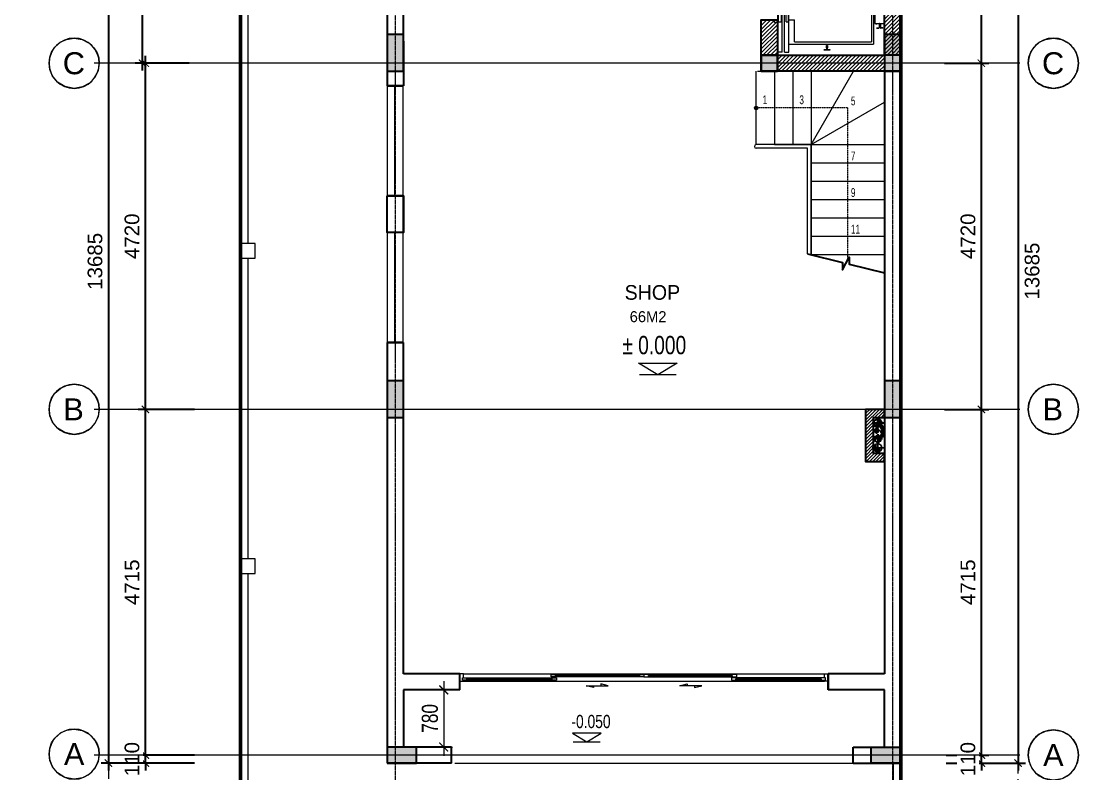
# Model space of a CAD drawing. Header units: millimetres. Extents: x -127141 to 682685, y -1234500 to 49778.
# Drawn here: x 233712 to 248367, y -190826 to -180571 of the extents above; entities that cross this region are included whole.
import ezdxf
from ezdxf.enums import TextEntityAlignment as Align

# ---------------------------------------------------------------- set-up
doc = ezdxf.new("R2010")
doc.units = ezdxf.units.MM
doc.header["$MEASUREMENT"] = 0
doc.set_wipeout_variables(frame=1)
for name, pattern in [('CENTER2', [1.125, 0.75, -0.125, 0.125, -0.125]), ('CONTINOUS', [0]), ('DASHDOT', [1, 0.5, -0.25, 0, -0.25]), ('DIVIDEX22', [1.25, 0.625, -0.25, 0, -0.125, 0, -0.25]), ('HIDDEN', [0.75, 0.5, -0.25]), ('HIDDEN2', [0.1875, 0.125, -0.0625]), ('PHANTOM2', [1.25, 0.625, -0.125, 0.125, -0.125, 0.125, -0.125]), ('PHANTOM3', [1.5, 0.625, -0.125, 0.125, -0.125, 0.125, -0.125, 0.125, -0.125])]:
    doc.linetypes.add(name, pattern=pattern)
for name, color, linetype, lineweight in [('-CONCRETE', 1, 'Continuous', 35), ('-DOOR', 137, 'Continuous', 9), ('-HATCH', 8, 'Continuous', 5), ('-KH', 143, 'Continuous', 13), ('-LINE1', 7, 'Continuous', 18), ('-LINE2', 252, 'Continuous', 9), ('-TEXT', 7, 'Continuous', 15), ('-WALL', 4, 'Continuous', 35), ('A-COT VACH', 2, 'Continuous', 35), ('A-DIM', 251, 'Continuous', 15), ('A-HATCH', 251, 'Continuous', 5), ('A-KY HIEU', 34, 'Continuous', 20), ('A-NET THAY', 125, 'Continuous', 18), ('A-TRUC', 251, 'DASHDOT', 5), ('A-TUONG', 7, 'Continuous', 35), ('EC-Thiet bi', 8, 'Continuous', 25), ('N1.1-CN', 4, 'CONTINOUS', 35), ('N1.3-TN', 6, 'CENTER2', 35), ('N1.4-TP', 4, 'PHANTOM2', 35), ('N1.5-TH', 2, 'PHANTOM3', 30), ('N1.6-NM', 3, 'DIVIDEX22', 30), ('N4--1-OTHER1', 143, 'CONTINOUS', 15), ('N4-OTHER1', 143, 'CONTINOUS', 15), ('TEXT25', 2, 'Continuous', 13)]:
    doc.layers.add(name, color=color, linetype=linetype, lineweight=lineweight)
doc.layers.add('-RANH GIOI LO DAT', color=12, linetype='Continuous')
doc.layers.add('12. NET DIM', color=252, linetype='Continuous')
doc.layers.add('LUOI GIONG', color=160, linetype='Continuous', plot=False)
doc.styles.add('1', font='arial.ttf')
doc.styles.add('A1-arial', font='arial.ttf', dxfattribs={"width": 0.8})
doc.styles.add('AVANH', font='', dxfattribs={"width": 0.8})
doc.styles.get("Standard").update_dxf_attribs({"font": 'arial.ttf'})
doc.styles.add('SVN_AVO_thuong', font='')
doc.styles.add('T1', font='', dxfattribs={"height": 200})
doc.styles.get('AVANH').set_extended_font_data('.VnAvantH')
doc.styles.get('SVN_AVO_thuong').set_extended_font_data('SVN-Avo')
doc.styles.get('T1').set_extended_font_data('VNgeometric Light')
doc.dimstyles.new('C_100A3', dxfattribs={"dimscale": 100, "dimtxt": 2.2, "dimasz": 1.2, "dimexe": 1.2, "dimexo": 0, "dimgap": 0.75, "dimtad": 1, "dimdec": 0, "dimzin": 0, "dimdsep": 46, "dimtxsty": 'AVANH', "dimblk": 'ARCHTICK', "dimcen": 0, "dimdle": 1.2, "dimclrd": 256, "dimclre": 256, "dimclrt": 7, "dimadec": 0, "dimazin": 0, "dimtfac": 0.0001, "dimtdec": 0, "dimtix": 1, "dimtmove": 2, "dimatfit": 3, "dimfxl": 1.8, "dimtolj": 1, "dimtzin": 0, "dimarcsym": 0})
doc.dimstyles.new('DIM_LAYOUT A2-A3', dxfattribs={"dimscale": 0, "dimtxt": 2, "dimasz": 1, "dimexe": 1, "dimexo": 0, "dimgap": 0.8, "dimtad": 1, "dimdec": 0, "dimlfac": -1, "dimzin": 0, "dimdsep": 46, "dimtxsty": 'Standard', "dimblk": 'ARCHTICK', "dimcen": 1, "dimdle": 1, "dimclrd": 256, "dimclre": 256, "dimclrt": 7, "dimadec": 0, "dimazin": 0, "dimtfac": 1, "dimtdec": 0, "dimtix": 1, "dimtofl": 0, "dimtmove": 2, "dimatfit": 3, "dimldrblk": 'ARCHTICK', "dimfxl": 1, "dimtfill": 1, "dimtolj": 1, "dimtzin": 0, "dimarcsym": 0})

# ---------------------------------------------------------------- blocks, each defined once
blk = doc.blocks.new('X-5M-DH-2-CORE$0$A$C75E80C28')
at = {"layer": '-LINE2', "linetype": 'Continuous', "ltscale": 2}
for p, q in [((-557, -112), (-560, -112)), ((-510, -22), (-510, -51)), ((-507, -22), (-510, -22)), ((-510, -109), (-510, -79)), ((-507, -22), (-507, -51)), ((-507, -109), (-507, -79)), ((-456, -57), (-501, -57)), ((-456, -60), (-501, -60)), ((-456, -70), (-501, -70)), ((-456, -73), (-501, -73)), ((-453, -63), (-453, -67)), ((-450, -63), (-450, -67)), ((450, -63), (450, -67)), ((453, -63), (453, -67)), ((456, -57), (501, -57)), ((456, -60), (501, -60)), ((456, -70), (501, -70)), ((456, -73), (501, -73)), ((457, -112), (460, -112)), ((507, -22), (510, -22)), ((507, -22), (507, -51)), ((507, -109), (507, -79)), ((510, -22), (510, -51)), ((510, -109), (510, -79)), ((-731, -149), (731, -149)), ((-731, -1305), (-731, -149)), ((-700, -179), (700, -179)), ((-700, -1225), (-700, -179)), ((700, -1225), (700, -179)), ((731, -1305), (731, -149)), ((840, -1305), (-840, -1305)), ((-840, -1365), (-840, -1305)), ((-700, -1225), (-400, -1225)), ((425, -1309), (-425, -1309)), ((-425, -1343), (-425, -1309)), ((-400, -1305), (-400, -1225)), ((0, -1309), (0, -1343)), ((700, -1225), (400, -1225)), ((400, -1305), (400, -1225)), ((425, -1343), (425, -1309)), ((840, -1365), (840, -1305)), ((840, -1365), (-840, -1365)), ((840, -1395), (-840, -1395)), ((-840, -1395), (-840, -1455)), ((-840, -1455), (-435, -1455)), ((-435, -1450), (-435, -1460)), ((-435, -1450), (-400, -1450)), ((-435, -1460), (-425, -1460)), ((-433, -1452), (-433, -1458)), ((-433, -1452), (-402, -1452)), ((-433, -1458), (-425, -1458)), ((430, -1406), (-430, -1406)), ((-430, -1406), (-430, -1446)), ((430, -1446), (-430, -1446)), ((425, -1343), (-425, -1343)), ((-425, -1458), (-425, -1460)), ((-402, -1452), (-402, -1498)), ((400, -1450), (-400, -1450)), ((-400, -1450), (-400, -1500)), ((0, -1406), (0, -1446)), ((400, -1450), (400, -1500)), ((435, -1450), (400, -1450)), ((402, -1452), (402, -1498)), ((433, -1452), (402, -1452)), ((433, -1458), (425, -1458)), ((425, -1458), (425, -1460)), ((435, -1460), (425, -1460)), ((430, -1406), (430, -1446)), ((433, -1452), (433, -1458)), ((435, -1450), (435, -1460)), ((840, -1455), (435, -1455)), ((840, -1395), (840, -1455)), ((-435, -1490), (-435, -1500)), ((-435, -1490), (-425, -1490)), ((-435, -1500), (-400, -1500)), ((-433, -1492), (-433, -1498)), ((-433, -1492), (-425, -1492)), ((-433, -1498), (-402, -1498)), ((-425, -1490), (-425, -1492)), ((435, -1500), (400, -1500)), ((433, -1498), (402, -1498)), ((425, -1490), (425, -1492)), ((435, -1490), (425, -1490)), ((433, -1492), (425, -1492)), ((433, -1492), (433, -1498)), ((435, -1490), (435, -1500))]:
    blk.add_line(p, q, dxfattribs=at)
for points in [[(-450, 0), (-450, -130), (450, -130), (450, 0)], [(-200, -29), (200, -29), (200, -101), (-200, -101)], [(-36, -584), (36, -584), (36, -984), (-36, -984)]]:
    blk.add_lwpolyline(points, close=True, dxfattribs=at)
for points in [[(-780, -789), (-751, -789, 0.414214), (-750, -788), (-750, -784), (-750, -780, 0.414214), (-751, -779), (-780, -779, -0.256978), (-784, -782), (-798, -782, -0.414214), (-801, -779), (-804, -749, 0.414214), (-807, -746), (-812, -746), (-812, -784), (-812, -821), (-807, -821, 0.414214), (-804, -818), (-801, -789, -0.414214), (-798, -786), (-784, -786, -0.256978), (-780, -789)], [(780, -789), (751, -789, -0.414214), (750, -788), (750, -784), (750, -780, -0.414214), (751, -779), (780, -779, 0.256978), (784, -782), (798, -782, 0.414214), (801, -779), (804, -749, -0.414214), (807, -746), (812, -746), (812, -784), (812, -821), (807, -821, -0.414214), (804, -818), (801, -789, 0.414214), (798, -786), (784, -786, 0.256978), (780, -789)]]:
    blk.add_lwpolyline(points, format="xyb", dxfattribs=at)
for centre, radius, start, end in [((-501, -51), 9.4, 180, 270), ((-501, -79), 9.4, 90, 180), ((-501, -51), 6.2, 180, 270), ((-501, -79), 6.2, 90, 180), ((-456, -63), 6.2, 0, 90), ((-456, -63), 3, 0, 90), ((-456, -67), 6.2, 270, 0), ((-456, -67), 3, 270, 0), ((456, -63), 6.2, 90, 180), ((456, -67), 6.2, 180, 270), ((456, -63), 3, 90, 180), ((456, -67), 3, 180, 270), ((501, -51), 6.2, 270, 0), ((501, -51), 9.4, 270, 0), ((501, -79), 9.4, 0, 90), ((501, -79), 6.2, 0, 90)]:
    blk.add_arc(centre, radius, start, end, dxfattribs=at)
blk = doc.blocks.new('A$C5C575821')
at = {"layer": '-CONCRETE'}
h = blk.add_hatch(color=256, dxfattribs=at)
h.dxf.hatch_style = 1
h.paths.add_polyline_path([(0, 220), (0, 0), (220, 0), (220, 220)])
blk.add_lwpolyline([(0, 0), (220, 0), (220, 220), (0, 220)], close=True, dxfattribs=at)
blk = doc.blocks.new('A$C3F71457E')
at = {"layer": 'A-HATCH'}
h = blk.add_hatch(dxfattribs=at)
h.set_pattern_fill('ANSI31', color=256, scale=300)
h.paths.add_polyline_path([(200, 380), (-20, 380), (-20, -98), (18, -98), (18, -67), (12, -67), (12, -75), (10, -75), (10, -65), (20, -65), (20, -100), (200, -100)])
h.paths.add_polyline_path([(-20, 600), (-1480, 600), (-1480, 380), (-20, 380)])
h.paths.add_polyline_path([(-1480, 380), (-1700, 380), (-1700, -1380), (-1480, -1380)])
h.paths.add_polyline_path([(-20, -1380), (-1480, -1380), (-1480, -1600), (-20, -1600)])
h.paths.add_polyline_path([(200, -900), (20, -900), (20, -935), (10, -935), (10, -925), (12, -925), (12, -933), (18, -933), (18, -902), (-20, -902), (-20, -1380), (-20, -1380), (200, -1380)])
at = {"layer": '-CONCRETE'}
blk.add_lwpolyline([(-20, -100), (-20, 380), (-1480, 380), (-1480, -1380), (-20, -1380), (-20, -900), (200, -900), (200, -1600), (-1700, -1600), (-1700, 600), (200, 600), (200, -100), (-20, -100)], dxfattribs=at)
at = {"layer": '-LINE1'}
blk.add_line((-20, -900), (-20, -100), dxfattribs=at)
at = {"layer": '-WALL'}
for p in [(-1700, 380), (-20, 380), (-1700, -1600), (-20, -1600)]:
    blk.add_blockref('A$C5C575821', p, dxfattribs=at)
at = {"color": 2, "rotation": 90}
blk.add_blockref('X-5M-DH-2-CORE$0$A$C75E80C28', (-1480, -500), dxfattribs=at)
blk = doc.blocks.new('*U711')
at = {"color": 8, "ltscale": 100}
for p, q in [((50, 100), (4969, 100)), ((50, 0), (4969, 0))]:
    blk.add_line(p, q, dxfattribs=at)
at = {"ltscale": 100}
for p, q in [((105, 45), (1245, 45)), ((1245, 10), (105, 10)), ((1315, 90), (2440, 90)), ((2440, 55), (1315, 55)), ((3704, 90), (2580, 90)), ((2580, 55), (3704, 55)), ((4914, 45), (3774, 45)), ((3774, 10), (4914, 10))]:
    blk.add_line(p, q, dxfattribs=at)
for points in [[(50, 100), (0, 100), (0, 0), (50, 0), (50, 10), (35, 10), (35, 45), (50, 45)], [(5019, 0), (4969, 0), (4969, 10), (4984, 10), (4984, 45), (4969, 45), (4969, 100), (5019, 100)]]:
    blk.add_lwpolyline(points, close=True)
for points in [[(105, 32), (95, 32), (95, 22), (105, 22), (105, 10), (35, 10), (35, 45), (105, 45)], [(1245, 90), (1315, 90), (1315, 77), (1305, 77), (1305, 67), (1315, 67), (1315, 55), (1245, 55)], [(1315, 10), (1245, 10), (1245, 22), (1255, 22), (1255, 32), (1245, 32), (1245, 45), (1315, 45)], [(2440, 67), (2450, 67), (2450, 77), (2440, 77), (2440, 90), (2510, 90), (2510, 55), (2440, 55)], [(2580, 67), (2570, 67), (2570, 77), (2580, 77), (2580, 90), (2510, 90), (2510, 55), (2580, 55)], [(3774, 90), (3704, 90), (3704, 77), (3714, 77), (3714, 67), (3704, 67), (3704, 55), (3774, 55)], [(3704, 10), (3774, 10), (3774, 22), (3764, 22), (3764, 32), (3774, 32), (3774, 45), (3704, 45)], [(4914, 32), (4924, 32), (4924, 22), (4914, 22), (4914, 10), (4984, 10), (4984, 45), (4914, 45)]]:
    blk.add_lwpolyline(points, close=True, dxfattribs=at)
at = {"color": 8, "ltscale": 100}
for points in [[(1255, 32), (1255, 22), (95, 22), (95, 32)], [(1305, 67), (1305, 77), (2450, 77), (2450, 67)], [(3714, 67), (3714, 77), (2570, 77), (2570, 67)], [(3764, 32), (3764, 22), (4924, 22), (4924, 32)]]:
    blk.add_lwpolyline(points, close=True, dxfattribs=at)
for points in [[(1822, -65), (1822, -90), (1722, -65), (2022, -65), (1922, -40), (1922, -65)], [(3197, -65), (3197, -90), (3297, -65), (2997, -65), (3097, -40), (3097, -65)]]:
    blk.add_lwpolyline(points)
blk = doc.blocks.new('ARCHTICK')
at = {"color": 0, "linetype": 'ByBlock', "const_width": 0.15}
blk.add_lwpolyline([(-0.5, -0.5), (0.5, 0.5)], dxfattribs=at)
blk = doc.blocks.new('*D2181')
at = {"layer": '12. NET DIM', "lineweight": -2, "ltscale": 10, "transparency": 16777216}
for p, q in [((239468, -189565), (239468, -190585)), ((239293, -189685), (239588, -189685)), ((239237, -190465), (239588, -190465))]:
    blk.add_line(p, q, dxfattribs=at)
at = {"layer": 'Defpoints', "color": 0, "ltscale": 10, "transparency": 16777216}
for p in [(239293, -189685), (239237, -190465), (239468, -190465)]:
    blk.add_point(p, dxfattribs=at)
at = {"layer": '12. NET DIM', "lineweight": -2, "ltscale": 10, "transparency": 16777216, "xscale": 119.9999999999999, "yscale": 119.9999999999999, "zscale": 119.9999999999999}
for p, rotation in [((239468, -189685), 90), ((239468, -190465), 270)]:
    blk.add_blockref('ARCHTICK', p, dxfattribs=dict(at, rotation=rotation))
at = {"layer": '12. NET DIM', "color": 7, "ltscale": 10, "transparency": 16777216, "insert": (239280, -190075), "char_height": 220, "attachment_point": 5, "rotation": 90, "style": 'AVANH'}
blk.add_mtext('\\A1;780', dxfattribs=at)
blk = doc.blocks.new('_ArchTick')
at = {"color": 0, "linetype": 'ByBlock', "const_width": 0.15}
blk.add_lwpolyline([(-0.5, -0.5), (0.5, 0.5)], dxfattribs=at)
blk = doc.blocks.new('cot 220')
at = {"layer": 'A-COT VACH'}
h = blk.add_hatch(color=251, dxfattribs=at)
h.dxf.hatch_style = 1
h.paths.add_polyline_path([(110, 110), (-110, 110), (-110, -110), (110, -110)])
blk.add_lwpolyline([(-110, -110), (110, -110), (110, 110), (-110, 110)], close=True, dxfattribs=at)
blk = doc.blocks.new('Tag - Metric')
blk.add_lwpolyline([(0, 3.44), (-1.1, 3.26), (-2.06, 2.76), (-2.71, 2.12), (-3.13, 1.43), (-3.37, 0.73), (-3.44, 0), (-3.3, -0.99), (-2.83, -1.96), (-2.11, -2.72), (-1.16, -3.24), (0, -3.44), (1.28, -3.19), (2.29, -2.57), (2.96, -1.75), (3.33, -0.88), (3.44, 0), (3.34, 0.84), (3.08, 1.53), (2.65, 2.2), (1.84, 2.91), (1.07, 3.27), (0, 3.44)], close=True)
blk.add_circle((0, 0), 3.44)
at = {"style": 'A1-arial', "flags": 8}
blk.add_attdef('1', text='', height=3, dxfattribs=at).set_placement((0, 0), align=Align.MIDDLE_CENTER)
blk = doc.blocks.new('*D2240')
at = {"layer": 'A-DIM', "lineweight": -2, "transparency": 16777216}
for p, q in [((12206, 10289), (12811, 10289)), ((12711, 5474), (12711, 10389)), ((12230, 5574), (12811, 5574))]:
    blk.add_line(p, q, dxfattribs=at)
at = {"layer": 'Defpoints', "color": 0, "transparency": 16777216}
for p in [(12206, 10289, 0), (12711, 10289), (12230, 5574, 0)]:
    blk.add_point(p, dxfattribs=at)
at = {"layer": 'A-DIM', "lineweight": -2, "transparency": 16777216, "xscale": 100, "yscale": 100, "zscale": 100}
for p, rotation in [((12711, 10289), 90), ((12711, 5574), 270)]:
    blk.add_blockref('_ArchTick', p, dxfattribs=dict(at, rotation=rotation))
at = {"layer": 'A-DIM', "color": 7, "transparency": 16777216, "insert": (12528, 7931), "char_height": 200, "attachment_point": 5, "rotation": 90, "bg_fill": 3, "box_fill_scale": 1.25, "bg_fill_color": 256, "bg_fill_true_color": 13158600, "bg_fill_transparency": 0}
blk.add_mtext('\\A1;4715', dxfattribs=at)
blk = doc.blocks.new('*D2241')
at = {"layer": 'A-DIM', "lineweight": -2, "transparency": 16777216}
for p, q in [((12711, 10189), (12711, 15109)), ((12206, 15009), (12811, 15009)), ((12206, 10289), (12811, 10289))]:
    blk.add_line(p, q, dxfattribs=at)
at = {"layer": 'Defpoints', "color": 0, "transparency": 16777216}
for p in [(12206, 15009, 0), (12711, 15009), (12206, 10289, 0)]:
    blk.add_point(p, dxfattribs=at)
at = {"layer": 'A-DIM', "lineweight": -2, "transparency": 16777216, "xscale": 100, "yscale": 100, "zscale": 100}
for p, rotation in [((12711, 15009), 90), ((12711, 10289), 270)]:
    blk.add_blockref('_ArchTick', p, dxfattribs=dict(at, rotation=rotation))
at = {"layer": 'A-DIM', "color": 7, "transparency": 16777216, "insert": (12529, 12649), "char_height": 200, "attachment_point": 5, "rotation": 90, "bg_fill": 3, "box_fill_scale": 1.25, "bg_fill_color": 256, "bg_fill_true_color": 13158600, "bg_fill_transparency": 0}
blk.add_mtext('\\A1;4720', dxfattribs=at)
blk = doc.blocks.new('*D2242')
at = {"layer": 'A-DIM', "lineweight": -2, "transparency": 16777216}
for p, q in [((1984, 10289), (1214, 10289)), ((1314, 5474), (1314, 10389)), ((1984, 5574), (1214, 5574))]:
    blk.add_line(p, q, dxfattribs=at)
at = {"layer": 'Defpoints', "color": 0, "transparency": 16777216}
for p in [(1314, 10289), (1984, 10289, 0), (1984, 5574, 0)]:
    blk.add_point(p, dxfattribs=at)
at = {"layer": 'A-DIM', "lineweight": -2, "transparency": 16777216, "xscale": 100, "yscale": 100, "zscale": 100}
for p, rotation in [((1314, 10289), 90), ((1314, 5574), 270)]:
    blk.add_blockref('_ArchTick', p, dxfattribs=dict(at, rotation=rotation))
at = {"layer": 'A-DIM', "color": 7, "transparency": 16777216, "insert": (1132, 7931), "char_height": 200, "attachment_point": 5, "rotation": 90, "bg_fill": 3, "box_fill_scale": 1.25, "bg_fill_color": 256, "bg_fill_true_color": 13158600, "bg_fill_transparency": 0}
blk.add_mtext('\\A1;4715', dxfattribs=at)
blk = doc.blocks.new('*D2243')
at = {"layer": 'A-DIM', "lineweight": -2, "transparency": 16777216}
for p, q in [((1314, 10189), (1314, 15109)), ((1909, 15009), (1214, 15009)), ((1909, 10289), (1214, 10289))]:
    blk.add_line(p, q, dxfattribs=at)
at = {"layer": 'Defpoints', "color": 0, "transparency": 16777216}
for p in [(1314, 15009), (1909, 15009, 0), (1909, 10289, 0)]:
    blk.add_point(p, dxfattribs=at)
at = {"layer": 'A-DIM', "lineweight": -2, "transparency": 16777216, "xscale": 100, "yscale": 100, "zscale": 100}
for p, rotation in [((1314, 15009), 90), ((1314, 10289), 270)]:
    blk.add_blockref('_ArchTick', p, dxfattribs=dict(at, rotation=rotation))
at = {"layer": 'A-DIM', "color": 7, "transparency": 16777216, "insert": (1132, 12649), "char_height": 200, "attachment_point": 5, "rotation": 90, "bg_fill": 3, "box_fill_scale": 1.25, "bg_fill_color": 256, "bg_fill_true_color": 13158600, "bg_fill_transparency": 0}
blk.add_mtext('\\A1;4720', dxfattribs=at)
blk = doc.blocks.new('*D2247')
at = {"layer": 'A-DIM', "lineweight": -2, "transparency": 16777216}
for p, q in [((13211, 19249), (13211, 5364)), ((12230, 19149), (13311, 19149)), ((12230, 5464), (13311, 5464))]:
    blk.add_line(p, q, dxfattribs=at)
at = {"layer": 'Defpoints', "color": 0, "transparency": 16777216}
for p in [(12230, 19149), (12230, 5464, 0), (13211, 5464)]:
    blk.add_point(p, dxfattribs=at)
at = {"layer": 'A-DIM', "lineweight": -2, "transparency": 16777216, "xscale": 100, "yscale": 100, "zscale": 100}
for p, rotation in [((13211, 19149), 90), ((13211, 5464), 270)]:
    blk.add_blockref('_ArchTick', p, dxfattribs=dict(at, rotation=rotation))
at = {"layer": 'A-DIM', "color": 7, "transparency": 16777216, "insert": (13403, 12174), "char_height": 200, "attachment_point": 5, "rotation": 90, "bg_fill": 3, "box_fill_scale": 1.25, "bg_fill_color": 256, "bg_fill_true_color": 13158600, "bg_fill_transparency": 0}
blk.add_mtext('\\A1;13685', dxfattribs=at)
blk = doc.blocks.new('*D2248')
at = {"layer": 'A-DIM', "lineweight": -2, "transparency": 16777216}
for p, q in [((12230, 5574), (12811, 5574)), ((12711, 5574), (12711, 5674)), ((12230, 5464), (12811, 5464)), ((12711, 5464), (12711, 5364))]:
    blk.add_line(p, q, dxfattribs=at)
at = {"layer": 'Defpoints', "color": 0, "transparency": 16777216}
for p in [(12230, 5574), (12230, 5464)]:
    blk.add_point(p, dxfattribs=at)
at = {"layer": 'A-DIM', "lineweight": -2, "transparency": 16777216, "xscale": 100, "yscale": 100, "zscale": 100}
for p, rotation in [((12711, 5574), 270), ((12711, 5464), 90)]:
    blk.add_blockref('_ArchTick', p, dxfattribs=dict(at, rotation=rotation))
at = {"layer": 'A-DIM', "color": 7, "transparency": 16777216, "insert": (12528, 5519), "char_height": 200, "attachment_point": 5, "rotation": 90, "bg_fill": 3, "box_fill_scale": 1.25, "bg_fill_color": 256, "bg_fill_true_color": 13158600, "bg_fill_transparency": 0}
blk.add_mtext('\\A1;110', dxfattribs=at)
at = {"layer": 'Defpoints', "color": 0, "transparency": 16777216}
blk.add_point((12711, 5464), dxfattribs=at)
blk = doc.blocks.new('*D2249')
at = {"layer": 'A-DIM', "lineweight": -2, "transparency": 16777216}
for p, q in [((1984, 5574), (1214, 5574)), ((1314, 5574), (1314, 5674)), ((1984, 5464), (1214, 5464)), ((1314, 5464), (1314, 5364))]:
    blk.add_line(p, q, dxfattribs=at)
at = {"layer": 'Defpoints', "color": 0, "transparency": 16777216}
for p in [(1984, 5574, 0), (1984, 5464, 0)]:
    blk.add_point(p, dxfattribs=at)
at = {"layer": 'A-DIM', "lineweight": -2, "transparency": 16777216, "xscale": 100, "yscale": 100, "zscale": 100}
for p, rotation in [((1314, 5574), 270), ((1314, 5464), 90)]:
    blk.add_blockref('_ArchTick', p, dxfattribs=dict(at, rotation=rotation))
at = {"layer": 'A-DIM', "color": 7, "transparency": 16777216, "insert": (1132, 5519), "char_height": 200, "attachment_point": 5, "rotation": 90, "bg_fill": 3, "box_fill_scale": 1.25, "bg_fill_color": 256, "bg_fill_true_color": 13158600, "bg_fill_transparency": 0}
blk.add_mtext('\\A1;110', dxfattribs=at)
at = {"layer": 'Defpoints', "color": 0, "transparency": 16777216}
blk.add_point((1314, 5464), dxfattribs=at)
blk = doc.blocks.new('*D2255')
at = {"layer": 'A-DIM', "lineweight": -2, "transparency": 16777216}
for p, q in [((12711, 14909), (12711, 19139)), ((12206, 19039), (12811, 19039)), ((12206, 15009), (12811, 15009))]:
    blk.add_line(p, q, dxfattribs=at)
at = {"layer": 'Defpoints', "color": 0, "transparency": 16777216}
for p in [(12206, 19039, 0), (12711, 19039), (12206, 15009, 0)]:
    blk.add_point(p, dxfattribs=at)
at = {"layer": 'A-DIM', "lineweight": -2, "transparency": 16777216, "xscale": 100, "yscale": 100, "zscale": 100}
for p, rotation in [((12711, 19039), 90), ((12711, 15009), 270)]:
    blk.add_blockref('_ArchTick', p, dxfattribs=dict(at, rotation=rotation))
at = {"layer": 'A-DIM', "color": 7, "transparency": 16777216, "insert": (12528, 17024), "char_height": 200, "attachment_point": 5, "rotation": 90, "bg_fill": 3, "box_fill_scale": 1.25, "bg_fill_color": 256, "bg_fill_true_color": 13158600, "bg_fill_transparency": 0}
blk.add_mtext('\\A1;4030', dxfattribs=at)
blk = doc.blocks.new('*D2256')
at = {"layer": 'A-DIM', "lineweight": -2, "transparency": 16777216}
for p, q in [((1276, 14909), (1276, 19139)), ((1871, 19039), (1176, 19039)), ((1871, 15009), (1176, 15009))]:
    blk.add_line(p, q, dxfattribs=at)
at = {"layer": 'Defpoints', "color": 0, "transparency": 16777216}
for p in [(1276, 19039), (1871, 19039, 0), (1871, 15009, 0)]:
    blk.add_point(p, dxfattribs=at)
at = {"layer": 'A-DIM', "lineweight": -2, "transparency": 16777216, "xscale": 100, "yscale": 100, "zscale": 100}
for p, rotation in [((1276, 19039), 90), ((1276, 15009), 270)]:
    blk.add_blockref('_ArchTick', p, dxfattribs=dict(at, rotation=rotation))
at = {"layer": 'A-DIM', "color": 7, "transparency": 16777216, "insert": (1094, 17024), "char_height": 200, "attachment_point": 5, "rotation": 90, "bg_fill": 3, "box_fill_scale": 1.25, "bg_fill_color": 256, "bg_fill_true_color": 13158600, "bg_fill_transparency": 0}
blk.add_mtext('\\A1;4030', dxfattribs=at)
blk = doc.blocks.new('*D2258')
at = {"layer": 'A-DIM', "lineweight": -2, "transparency": 16777216}
for p, q in [((811, 19249), (811, 5364)), ((1920, 19149), (711, 19149)), ((1984, 5464), (711, 5464))]:
    blk.add_line(p, q, dxfattribs=at)
at = {"layer": 'Defpoints', "color": 0, "transparency": 16777216}
for p in [(1920, 19149, 0), (811, 5464), (1984, 5464, 0)]:
    blk.add_point(p, dxfattribs=at)
at = {"layer": 'A-DIM', "lineweight": -2, "transparency": 16777216, "xscale": 100, "yscale": 100, "zscale": 100}
for p, rotation in [((811, 19149), 90), ((811, 5464), 270)]:
    blk.add_blockref('_ArchTick', p, dxfattribs=dict(at, rotation=rotation))
at = {"layer": 'A-DIM', "color": 7, "transparency": 16777216, "insert": (628, 12307), "char_height": 200, "attachment_point": 5, "rotation": 90, "bg_fill": 3, "box_fill_scale": 1.25, "bg_fill_color": 256, "bg_fill_true_color": 13158600, "bg_fill_transparency": 0}
blk.add_mtext('\\A1;13685', dxfattribs=at)
blk = doc.blocks.new('N-ONGDUNG')
at = {"layer": 'N4-OTHER1', "ltscale": 10}
h = blk.add_hatch(dxfattribs=at)
h.set_pattern_fill('ANSI31', color=256, scale=36, angle=-90, style=0)
h.set_pattern_definition([(315, (39548.85, 159241.4585), (3.18198052, 3.18198052), [])])
h.paths.add_polyline_path([(0, 45, -0.414214), (45, 0), (0, 0)])
h.paths.add_polyline_path([(-45, 0, -0.414214), (0, 45), (0, 0, 1)])
h.paths.add_polyline_path([(0, 0), (45, 0, -1)])
at = {"linetype": 'Continuous', "ltscale": 10}
for p, q in [((63, 0), (-63, 0)), ((0, 63), (0, -63))]:
    blk.add_line(p, q, dxfattribs=at)
blk.add_circle((0, 0), 45, dxfattribs=at)
for centre, start, end in [((-23, 0), 0, 180), ((23, 0), 180, 0)]:
    blk.add_arc(centre, 22.5, start, end, dxfattribs=at)
blk = doc.blocks.new('A$C842e9b4b')
at = {"layer": 'A-HATCH'}
h = blk.add_hatch(dxfattribs=at)
h.set_pattern_fill('ANSI31', color=256, scale=250, angle=180)
h.set_pattern_definition([(225, (574055.09, -623188), (22.0970869, -22.0970869), [])])
h.paths.add_polyline_path([(600, 260), (710, 260), (710, 0), (0, 0), (0, 260), (110, 260), (110, 110), (600, 110)])
at = {"layer": 'A-NET THAY'}
blk.add_line((600, 260), (110, 260, 0), dxfattribs=at)
at = {"layer": 'A-TUONG', "elevation": 0}
blk.add_lwpolyline([(600, 260), (710, 260), (710, 0), (0, 0), (0, 260), (110, 260), (110, 260), (110, 110), (600, 110), (600, 260)], dxfattribs=at)
at = {"layer": 'N4--1-OTHER1', "color": 1}
blk.add_lwpolyline([(110, 110), (110, 260), (600, 260), (600, 110)], close=True, dxfattribs=at)
at = {"layer": 'N1.1-CN', "xscale": 0.4444444444444445, "yscale": 0.4444444444444445, "zscale": 0.4444444444444445, "rotation": 180}
for p in [(352, 228), (408, 228), (464, 228)]:
    blk.add_blockref('N-ONGDUNG', p, dxfattribs=at)
at = {"layer": 'N1.3-TN'}
blk.add_blockref('N-ONGDUNG', (309, 168), dxfattribs=at)
at = {"layer": 'N1.4-TP', "xscale": -1.222222222222222, "yscale": 1.222222222222222, "zscale": 1.222222222222222}
blk.add_blockref('N-ONGDUNG', (522, 168), dxfattribs=at)
at = {"layer": 'N1.5-TH', "xscale": 0.6666666666666666, "yscale": 0.6666666666666666, "zscale": 0.6666666666666666, "rotation": 180}
blk.add_blockref('N-ONGDUNG', (420, 152), dxfattribs=at)
at = {"layer": 'N1.6-NM', "xscale": 1.222222222222222, "yscale": 1.222222222222222, "zscale": 1.222222222222222, "rotation": 180}
blk.add_blockref('N-ONGDUNG', (185, 168), dxfattribs=at)
blk = doc.blocks.new('A$C8515276a')
at = {"layer": 'A-COT VACH'}
h = blk.add_hatch(color=251, dxfattribs=at)
h.dxf.hatch_style = 1
h.paths.add_polyline_path([(4830.6, 15399.1), (4610.6, 15399.1), (4610.6, 14899.1), (4830.6, 14899.1)])
h = blk.add_hatch(color=251, dxfattribs=at)
h.dxf.hatch_style = 1
h.paths.add_polyline_path([(11610.6, 15399), (11390.6, 15399), (11390.6, 14899), (11610.6, 14899)])
h = blk.add_hatch(color=251, dxfattribs=at)
h.dxf.hatch_style = 1
h.paths.add_polyline_path([(4830.6, 10679.1), (4610.6, 10679.1), (4610.6, 10179.1), (4830.6, 10179.1)])
h = blk.add_hatch(color=251, dxfattribs=at)
h.dxf.hatch_style = 1
h.paths.add_polyline_path([(11610.6, 10679), (11390.6, 10679), (11390.6, 10179), (11610.6, 10179)])
h = blk.add_hatch(color=251, dxfattribs=at)
h.dxf.hatch_style = 1
h.paths.add_polyline_path([(5010.6, 5683.9), (4610.6, 5683.9), (4610.6, 5463.9), (5010.6, 5463.9)])
h = blk.add_hatch(color=251, dxfattribs=at)
h.dxf.hatch_style = 1
h.paths.add_polyline_path([(11210.6, 5463.9), (11610.6, 5463.9), (11610.6, 5683.9), (11210.6, 5683.9)])
for points in [[(4830.6, 14899.1), (4830.6, 15399.1), (4610.6, 15399.1), (4610.6, 14899.1)], [(11610.6, 14899), (11610.6, 15399), (11390.6, 15399), (11390.6, 14899)], [(4830.6, 10179.1), (4830.6, 10679.1), (4610.6, 10679.1), (4610.6, 10179.1)], [(11610.6, 10179), (11610.6, 10679), (11390.6, 10679), (11390.6, 10179)]]:
    blk.add_lwpolyline(points, close=True, dxfattribs=at)
at = {"layer": 'A-COT VACH', "elevation": 0}
for points in [[(4610.6, 5463.9), (5010.6, 5463.9), (5010.6, 5683.9), (4610.6, 5683.9)], [(11610.6, 5463.9), (11210.6, 5463.9), (11210.6, 5683.9), (11610.6, 5683.9)]]:
    blk.add_lwpolyline(points, close=True, dxfattribs=at)
at = {"layer": 'A-TRUC', "ltscale": 3, "elevation": 0}
for points in [[(4720.6, 21862.5), (4720.6, 932.5)], [(11500.6, 21862.5), (11500.6, 932.5)]]:
    blk.add_lwpolyline(points, dxfattribs=at)
at = {"layer": 'A-COT VACH', "xscale": -1}
blk.add_blockref('cot 220', (9820.5, 15009, 0), dxfattribs=at)
at = {"layer": 'A-KY HIEU'}
ref = blk.add_blockref('Tag - Metric', (342.9, 15009, 0), dxfattribs=dict(at, xscale=-99.58625416537795, yscale=99.58625416537795, zscale=99.58625416537795))
ref.add_attrib('DETAIL#', 'C', dxfattribs={"layer": '0', "height": 300, "style": 'A1-arial'}).set_placement((338.6, 15009, 0), align=Align.MIDDLE_CENTER)
ref = blk.add_blockref('Tag - Metric', (13692.6, 15009, 0), dxfattribs=dict(at, xscale=-99.58625416537795, yscale=99.58625416537795, zscale=99.58625416537795))
ref.add_attrib('DETAIL#', 'C', dxfattribs={"layer": '0', "height": 300, "style": 'A1-arial'}).set_placement((13688.3, 15009, 0), align=Align.MIDDLE_CENTER)
ref = blk.add_blockref('Tag - Metric', (342.9, 10289, 0), dxfattribs=dict(at, xscale=-99.58625416537795, yscale=99.58625416537795, zscale=99.58625416537795))
ref.add_attrib('DETAIL#', 'B', dxfattribs={"layer": '0', "height": 300, "style": 'A1-arial'}).set_placement((334.5, 10289, 0), align=Align.MIDDLE_CENTER)
ref = blk.add_blockref('Tag - Metric', (13692.6, 10289, 0), dxfattribs=dict(at, xscale=-99.58625416537795, yscale=99.58625416537795, zscale=99.58625416537795))
ref.add_attrib('DETAIL#', 'B', dxfattribs={"layer": '0', "height": 300, "style": 'A1-arial'}).set_placement((13684.2, 10289, 0), align=Align.MIDDLE_CENTER)
ref = blk.add_blockref('Tag - Metric', (342.9, 5586.4), dxfattribs=dict(at, xscale=-99.58625416537795, yscale=99.58625416537795, zscale=99.58625416537795))
ref.add_attrib('DETAIL#', 'A', dxfattribs={"layer": '0', "height": 300, "style": 'A1-arial'}).set_placement((342.9, 5586.4), align=Align.MIDDLE_CENTER)
ref = blk.add_blockref('Tag - Metric', (13692.6, 5574.2, 0), dxfattribs=dict(at, xscale=-99.58625416537795, yscale=99.58625416537795, zscale=99.58625416537795))
ref.add_attrib('DETAIL#', 'A', dxfattribs={"layer": '0', "height": 300, "style": 'A1-arial'}).set_placement((13692.6, 5574.2, 0), align=Align.MIDDLE_CENTER)
at = {"layer": 'A-DIM'}
for base, p1, p2, picture, middle in [((1314.1, 10289, 0), (1984.1, 5573.9, 0), (1984.2, 10289, 0), '*D2242', (1132, 7931.5, 0)), ((12710.6, 10289, 0), (12230.3, 5573.9, 0), (12206.4, 10289, 0), '*D2240', (12528.5, 7931.5, 0))]:
    dim = blk.add_linear_dim(base=base, p1=p1, p2=p2, angle=270, dimstyle='DIM_LAYOUT A2-A3', override={"dimscale": 100}, dxfattribs=at)
    dim.commit()
    dim.dimension.update_dxf_attribs({"geometry": picture, "text_midpoint": middle})
for base, p1, p2, angle, picture, middle in [((1314.1, 15009, 0), (1908.8, 10289, 0), (1908.8, 15009, 0), 270, '*D2243', (1132, 12649, 0)), ((12710.6, 15009, 0), (12206.4, 10289, 0), (12206.4, 15009, 0), 270, '*D2241', (12528.5, 12649, 0)), ((1314.1, 5464, 0), (1984.1, 5574), (1984.1, 5464), 90, '*D2249', (1132, 5519, 0))]:
    dim = blk.add_linear_dim(base=base, p1=p1, p2=p2, angle=angle, dimstyle='DIM_LAYOUT A2-A3', override={"dimscale": 100}, dxfattribs=at)
    dim.commit()
    dim.dimension.update_dxf_attribs({"geometry": picture, "text_midpoint": middle})
dim = blk.add_linear_dim(base=(13210.6, 5464, 0), p1=(12230.3, 19149, 0), p2=(12230.3, 5464, 0), angle=90, dimstyle='DIM_LAYOUT A2-A3', override={"dimscale": 100}, dxfattribs=at)
dim.commit()
dim.dimension.update_dxf_attribs({"geometry": '*D2247', "text_midpoint": (13402.9, 12174, 0), "dimtype": 128})
dim = blk.add_linear_dim(base=(1276.4, 19039, 0), p1=(1871.1, 15009, 0), p2=(1871.1, 19039, 0), angle=270, dimstyle='DIM_LAYOUT A2-A3', override={"dimscale": 100}, dxfattribs=at)
dim.commit()
dim.dimension.update_dxf_attribs({"geometry": '*D2256', "text_midpoint": (1094.3, 17024, 0)})
for base, p1, p2, angle, picture, middle in [((12710.6, 19039, 0), (12206.4, 15009, 0), (12206.4, 19039, 0), 270, '*D2255', (12528.4, 17024, 0)), ((12710.6, 5464, 0), (12230.3, 5573.9, 0), (12230.3, 5464, 0), 90, '*D2248', (12528.5, 5519, 0))]:
    dim = blk.add_linear_dim(base=base, p1=p1, p2=p2, angle=angle, dimstyle='DIM_LAYOUT A2-A3', override={"dimscale": 100}, dxfattribs=at)
    dim.commit()
    dim.dimension.update_dxf_attribs({"geometry": picture, "text_midpoint": middle})
at = {"layer": 'Defpoints', "color": 1, "linetype": 'HIDDEN', "ltscale": 300, "elevation": 0}
blk.add_lwpolyline([(13210.6, 22949), (810.6, 22949), (810.6, 1946.2), (13210.6, 1946.2)], close=True, dxfattribs=at)
at = {"layer": 'A-DIM'}
dim = blk.add_linear_dim(base=(810.6, 5464, 0), p1=(1919.8, 19149, 0), p2=(1984.1, 5464), angle=90, dimstyle='DIM_LAYOUT A2-A3', override={"dimscale": 100}, dxfattribs=at)
dim.commit()
dim.dimension.update_dxf_attribs({"geometry": '*D2258', "text_midpoint": (628.4, 12306.5, 0)})
at = {"layer": 'A-TRUC', "ltscale": 3}
for p, q in [((13235.3, 15009, 0), (614.8, 15009, 0)), ((13189.8, 15009, 0), (774.1, 15009, 0)), ((13235.3, 10289, 0), (614.8, 10289, 0)), ((13189.8, 10289, 0), (774.1, 10289, 0)), ((13235.3, 5573.9, 0), (614.8, 5573.9, 0)), ((13189.8, 5573.9, 0), (774.1, 5573.9, 0))]:
    blk.add_line(p, q, dxfattribs=at)

msp = doc.modelspace()

# ---------------------------------------------------------------- hatches: boundary and pattern name
at = {"layer": '-HATCH', "true_color": 0x8c8896}
h = msp.add_hatch(color=252, dxfattribs=at)
h.dxf.hatch_style = 1
edge = h.paths.add_edge_path()
edge.add_arc((243727.5, -181750), 24.6, 0, 360)

# ---------------------------------------------------------------- linework, layer by layer
at = {"layer": '-DOOR'}
for p, q in [((238796.9, -181450), (238797.1, -182950.3)), ((238697, -183450), (238697.1, -182950)), ((238916.6, -183450), (238916.6, -182950)), ((238797.1, -183450.3), (238797.3, -184950))]:
    msp.add_line(p, q, dxfattribs=at)
msp.add_lwpolyline([(238916.9, -184950), (238917.1, -181450), (238697.1, -181450), (238696.9, -184950)], close=True, dxfattribs=at)
at = {"layer": '-KH'}
for p, q in [((242635.8, -185390.3), (242139, -185390.3)), ((242635.8, -185390.3), (242139, -185390.3)), ((241233.5, -190395.2), (241601.5, -190395.2))]:
    msp.add_line(p, q, dxfattribs=at)
at = {"layer": '-KH', "linetype": 'HIDDEN2', "ltscale": 5}
msp.add_lwpolyline([(244977.5, -183822.4), (244977.5, -181750), (243752.1, -181750)], dxfattribs=at)
at = {"layer": '-KH'}
for points in [[(242123.9, -185231.3), (242650.9, -185231.3), (242387.4, -185390.3)], [(242123.9, -185231.3), (242650.9, -185231.3), (242387.4, -185390.3)], [(241612.7, -190277.4), (241222.3, -190277.4), (241417.5, -190395.2)]]:
    msp.add_lwpolyline(points, close=True, dxfattribs=at)
msp.add_circle((243727.5, -181750), 24.6, dxfattribs=at)
for points in [[(242387.4, -185390.3), (242387.4, -185231.3), (242123.9, -185231.3), (242387.4, -185390.3)], [(242387.4, -185390.3), (242387.4, -185231.3), (242123.9, -185231.3), (242387.4, -185390.3)], [(241417.5, -190395.2), (241417.5, -190277.4), (241612.7, -190277.4), (241417.5, -190395.2)]]:
    msp.add_solid(points, dxfattribs=at)
at = {"layer": '-LINE1'}
for p, q in [((243727.5, -182250), (243727.5, -181250)), ((243747.5, -181250), (243797.3, -181250)), ((243977.5, -181250), (243977.5, -182250)), ((244227.5, -181250), (244227.5, -182250)), ((244477.5, -181250), (244477.5, -183750)), ((244477.5, -182250), (245054.8, -181250)), ((244477.5, -182250), (245477.5, -181672.7)), ((244477.5, -182250), (243727.5, -182250)), ((244427.5, -182300), (243727.5, -182300)), ((243977.5, -182250), (245477.5, -182250)), ((244427.5, -183737.5), (244427.5, -182300)), ((244477.5, -183750), (244477.5, -182250)), ((244477.5, -182500), (245477.5, -182500)), ((244477.5, -182750), (245477.5, -182750)), ((244477.5, -183000), (245477.5, -183000)), ((244477.5, -183250), (245477.5, -183250)), ((244477.5, -183500), (245477.5, -183500)), ((244477.5, -183750), (245477.5, -183750))]:
    msp.add_line(p, q, dxfattribs=at)
for points in [[(236797.5, -179500), (236797.5, -183600)], [(236797.5, -183800), (236797.5, -187900)], [(236797.5, -188100), (236797.5, -192795.9)], [(245597.5, -193220.9), (245597.5, -190685)]]:
    msp.add_lwpolyline(points, dxfattribs=at)
at = {"layer": '-LINE1', "ltscale": 10}
for points in [[(236697.5, -183800), (236897.5, -183800), (236897.5, -183600), (236697.5, -183600)], [(236697.5, -188100), (236897.5, -188100), (236897.5, -187900), (236697.5, -187900)]]:
    msp.add_lwpolyline(points, close=True, dxfattribs=at)
at = {"layer": '-LINE1'}
msp.add_arc((243727.5, -182275), 25, 90, 270, dxfattribs=at)
at = {"layer": '-RANH GIOI LO DAT', "linetype": 'HIDDEN', "ltscale": 10, "const_width": 50}
msp.add_lwpolyline([(236697.5, -175000), (236697.5, -192995.9), (245697.5, -193420.9), (245697.5, -175000)], close=True, dxfattribs=at)
at = {"layer": '-WALL'}
for p, q in [((245697.5, -191018.3), (245697.5, -177000)), ((238697.2, -179700), (238697.4, -181450)), ((238917.2, -179700), (238917.4, -181450)), ((245477.5, -181250), (245477.5, -189465.1)), ((238916.7, -181450), (238697.1, -181450)), ((238697.4, -181450), (238917.4, -181450)), ((238916.6, -184950), (238696.9, -184950)), ((238697.5, -184950), (238917.5, -184950)), ((238697.5, -184950), (238697.5, -190685)), ((238917.5, -189465.1), (238917.5, -184950)), ((239688.3, -189465.1), (238917.5, -189465.1)), ((239688.3, -189685.1), (239688.3, -189465.1)), ((245477.5, -189465.1), (244707.6, -189465.1)), ((244707.6, -189685.1), (244707.6, -189465.1)), ((244707.6, -189465.1), (244707.6, -189685.1)), ((239688.3, -189685.1), (238917.5, -189685.1)), ((238917.5, -189685.1), (238917.5, -190465)), ((245477.5, -189685.1), (244707.6, -189685.1)), ((245477.5, -190465), (245477.5, -189685.1)), ((239576.2, -190465), (238917.5, -190465)), ((239576.2, -190685), (239576.2, -190465)), ((245049.2, -190465), (245477.5, -190465)), ((239576.2, -190685), (238697.5, -190685)), ((245049.2, -190685), (245697.3, -190684.7))]:
    msp.add_line(p, q, dxfattribs=at)
at = {"layer": '-WALL', "color": 250}
for p, q in [((238917.5, -182950.3), (238697.4, -182950.3)), ((238917.4, -183450.3), (238697.5, -183450.3))]:
    msp.add_line(p, q, dxfattribs=at)
at = {"layer": '-WALL'}
msp.add_lwpolyline([(238697.4, -182950.3), (238917.5, -182950.3), (238917.5, -183450.3), (238697.4, -183450.3)], close=True, dxfattribs=at)
for points in [[(244427.4, -183737.5), (244903.8, -183856.6), (244903.8, -183957.9), (244997.1, -183786.2), (244997.1, -183879.9), (245477.5, -184000)], [(245049.2, -190685), (245049.2, -190465)]]:
    msp.add_lwpolyline(points, dxfattribs=at)
at = {"layer": 'EC-Thiet bi'}
msp.add_lwpolyline([(239617.4, -190687.3), (245049.2, -190685)], dxfattribs=at)
at = {"layer": 'LUOI GIONG'}
for points in [[(220697.5, -175000), (245697.5, -175000), (245697.5, -200000), (220697.5, -200000)], [(245697.5, -175000), (270697.5, -175000), (270697.5, -200000), (245697.5, -200000)]]:
    msp.add_lwpolyline(points, close=True, dxfattribs=at)

# ---------------------------------------------------------------- block references
at = {"layer": '-WALL', "rotation": 180.0000000006355}
msp.add_blockref('A$C3F71457E', (243997.3, -180650), dxfattribs=at)
at = {"layer": 'EC-Thiet bi'}
msp.add_blockref('*U711', (239688.3, -189565.1), dxfattribs=at)

# ---------------------------------------------------------------- texts
at = {"layer": '-TEXT', "style": '1', "width": 0.75}
for s, height, p in [('%%P 0.000', 250, (241902, -185108.3)), ('-0.050', 179.96, (241208.5, -190207.2))]:
    msp.add_text(s, height=height, dxfattribs=at).set_placement(p)
at = {"layer": 'Defpoints', "style": 'T1', "width": 0.7}
for s, p in [('1', (243816.5, -181698)), ('3', (244316.5, -181698)), ('5', (245019, -181713.7)), ('7', (245019, -182463.7)), ('9', (245019, -182963.7)), ('11', (245019, -183463.7))]:
    msp.add_text(s, height=120, rotation=360, dxfattribs=at).set_placement(p)
at = {"layer": 'TEXT25'}
for s, height, style, p in [('SHOP', 200, 'SVN_AVO_thuong', (241933.7, -184365.7)), ('66M2', 150, 'T1', (242003.3, -184671.4))]:
    msp.add_text(s, height=height, rotation=360, dxfattribs=dict(at, style=style)).set_placement(p)

# ---------------------------------------------------------------- dimensions: what is measured, and where the dimension line sits
at = {"layer": '12. NET DIM', "color": 2, "ltscale": 10}
dim = msp.add_linear_dim(base=(239468.5, -190465), p1=(239292.9, -189685.1), p2=(239236.8, -190465), angle=90, dimstyle='C_100A3', override={"dimblk": 'ARCHTICK', "dimldrblk": 'ARCHTICK'}, dxfattribs=at)
dim.commit()
dim.dimension.update_dxf_attribs({"geometry": '*D2181', "text_midpoint": (239279.7, -190075.1)})

# ---------------------------------------------------------------- next in the draw order: block references
at = {"layer": '-WALL'}
msp.add_blockref('A$C8515276a', (234086.8, -196149), dxfattribs=at)

# ---------------------------------------------------------------- next in the draw order: block references
at = {"layer": '-WALL', "xscale": -1, "rotation": 270}
msp.add_blockref('A$C842e9b4b', (245217.5, -186570), dxfattribs=at)

doc.saveas('drawing.dxf')
